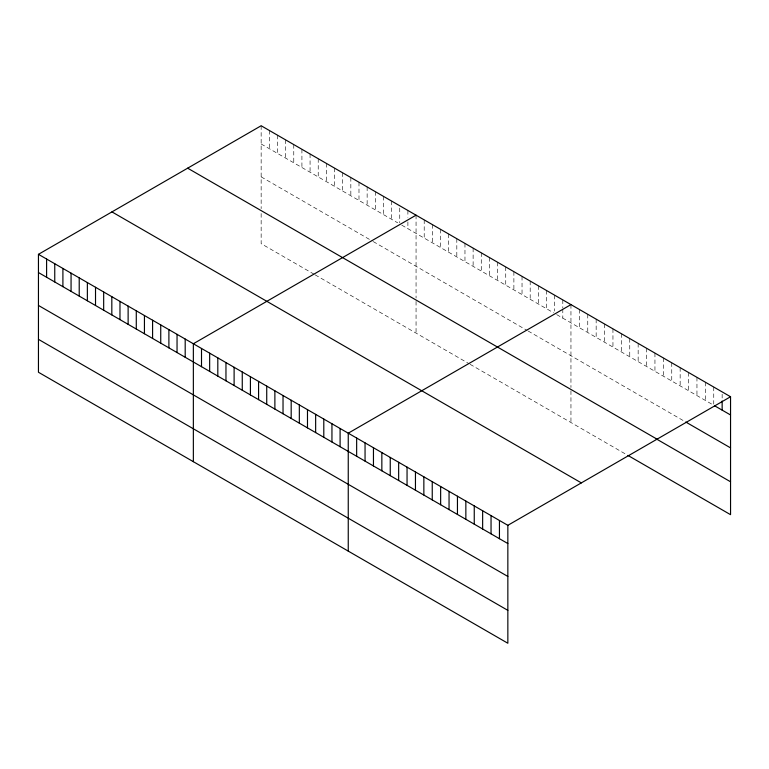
<?xml version="1.0" encoding="UTF-8"?>
<svg xmlns="http://www.w3.org/2000/svg" width="769" height="769" viewBox="0 0 769 769"><rect width="100%" height="100%" fill="white"/><g stroke="black" fill="none" stroke-linecap="round" stroke-linejoin="round"><path stroke-width="0.58" stroke-dasharray="3.85 2.88" d="M261.152 125.751L261.152 208.649M261.152 143.976L397.708 222.818M401.783 225.163L553.632 312.829M556.689 314.598L712.815 404.734M261.152 176.87L372.234 241.005M373.253 241.591L527.13 330.439M528.149 331.026L684.814 421.47M314.146 274.264L261.152 243.677L261.152 211.946M315.165 274.86L469.042 363.699M470.07 364.285L626.956 454.863M722.149 394.18L722.149 399.87M713.747 387.047L713.747 404.138M705.346 382.203L705.346 400.428M696.954 377.348L696.954 395.574M688.553 372.504L688.553 390.729M680.152 367.649L680.152 385.875M671.75 362.805L671.75 381.03M663.349 357.95L663.349 376.176M654.948 353.106L654.948 371.331M646.556 348.251L646.556 366.477M638.155 343.407L638.155 361.632M629.753 338.552L629.753 356.778M621.352 333.708L621.352 351.933M612.951 328.853L612.951 347.079M604.549 324.009L604.549 342.234M596.158 319.154L596.158 337.38M587.756 314.31L587.756 332.535M579.355 309.455L579.355 327.681M570.954 304.611L570.954 387.518M570.954 390.806L570.954 422.537M562.802 299.9L562.802 307.879M562.802 309.013L562.802 318.126M554.651 295.2L554.651 311.147M546.499 290.49L546.499 308.715M538.348 285.78L538.348 304.005M530.187 281.079L530.187 299.304M522.036 276.369L522.036 294.594M513.884 271.659L513.884 289.884M505.733 266.958L505.733 285.184M497.581 262.248L497.581 280.474M489.43 257.538L489.43 275.763M481.279 252.838L481.279 271.063M473.127 248.127L473.127 266.353M464.966 243.417L464.966 261.643M456.815 238.717L456.815 256.942M448.663 234.007L448.663 252.232M440.512 229.297L440.512 247.522M432.361 224.596L432.361 242.821M424.209 219.886L424.209 238.111M416.058 215.176L416.058 298.084M416.058 301.381L416.058 333.102M407.897 210.475L407.897 217.31M407.897 221.866L407.897 228.701M399.745 208.043L399.745 222.847M391.594 201.055L391.594 219.28M383.443 196.355L383.443 214.58M375.291 191.644L375.291 209.87M367.14 186.934L367.14 205.16M358.988 182.234L358.988 200.459M350.837 177.524L350.837 195.749M342.676 172.814L342.676 191.039M334.525 168.113L334.525 186.338M326.373 163.403L326.373 181.628M318.222 158.693L318.222 176.918M310.07 153.992L310.07 172.218M301.919 149.282L301.919 167.507M293.768 144.572L293.768 162.797M285.607 139.871L285.607 158.097M277.455 135.161L277.455 153.387M269.304 130.451L269.304 148.677"/><path stroke-width="1.15" d="M38.45 254.328L507.848 525.323L507.848 643.249L38.45 372.254L38.45 254.328L261.152 125.751L730.55 396.746L730.55 514.672L627.889 455.402M416.058 215.176L193.355 343.753L193.355 461.679M570.954 304.611L348.251 433.187L348.251 551.113M507.848 525.323L730.55 396.746M714.68 405.821L730.55 414.972M685.756 422.018L730.55 447.875M187.665 168.18L657.062 439.176M655.89 438.666L730.55 481.779M111.938 211.888L581.335 482.894M38.45 272.553L507.848 543.548M38.45 305.447L507.848 576.452M38.45 339.35L507.848 610.355M722.149 401.014L722.149 410.127M499.446 520.478L499.446 538.704M491.045 515.624L491.045 533.849M482.644 510.779L482.644 529.005M474.252 505.925L474.252 524.15M465.851 501.08L465.851 519.306M457.449 496.226L457.449 514.451M449.048 491.381L449.048 509.607M440.647 486.527L440.647 504.752M432.245 481.682L432.245 499.908M423.854 476.828L423.854 495.053M415.452 471.983L415.452 490.209M407.051 467.129L407.051 485.354M398.65 462.284L398.65 480.51M390.248 457.43L390.248 475.655M381.847 452.585L381.847 470.811M373.455 447.731L373.455 465.956M365.054 442.886L365.054 461.112M356.653 438.032L356.653 456.257M340.1 428.477L340.1 446.702M331.948 423.767L331.948 442.002M323.797 419.067L323.797 437.292M315.646 414.356L315.646 432.582M307.485 409.646L307.485 427.881M299.333 404.946L299.333 423.171M291.182 400.236L291.182 418.461M283.03 395.526L283.03 413.76M274.879 390.825L274.879 409.05M266.728 386.115L266.728 404.34M258.576 381.405L258.576 399.64M250.415 376.704L250.415 394.93M242.264 371.994L242.264 390.219M234.112 367.294L234.112 385.519M225.961 362.584L225.961 380.809M217.81 357.873L217.81 376.099M209.658 353.173L209.658 371.398M201.507 348.463L201.507 366.688M185.194 339.052L185.194 357.277M177.043 334.342L177.043 352.567M168.892 329.632L168.892 347.857M160.74 324.931L160.74 343.157M152.589 320.221L152.589 338.447M144.437 315.511L144.437 333.736M136.286 310.811L136.286 329.036M128.125 306.1L128.125 324.326M119.974 301.39L119.974 319.616M111.822 296.69L111.822 314.915M103.671 291.98L103.671 310.205M95.519 287.27L95.519 305.495M87.368 282.569L87.368 300.794M79.217 277.859L79.217 296.084M71.065 273.149L71.065 291.374M62.904 268.448L62.904 286.674M54.753 263.738L54.753 281.963M46.601 259.028L46.601 277.253"/></g></svg>
